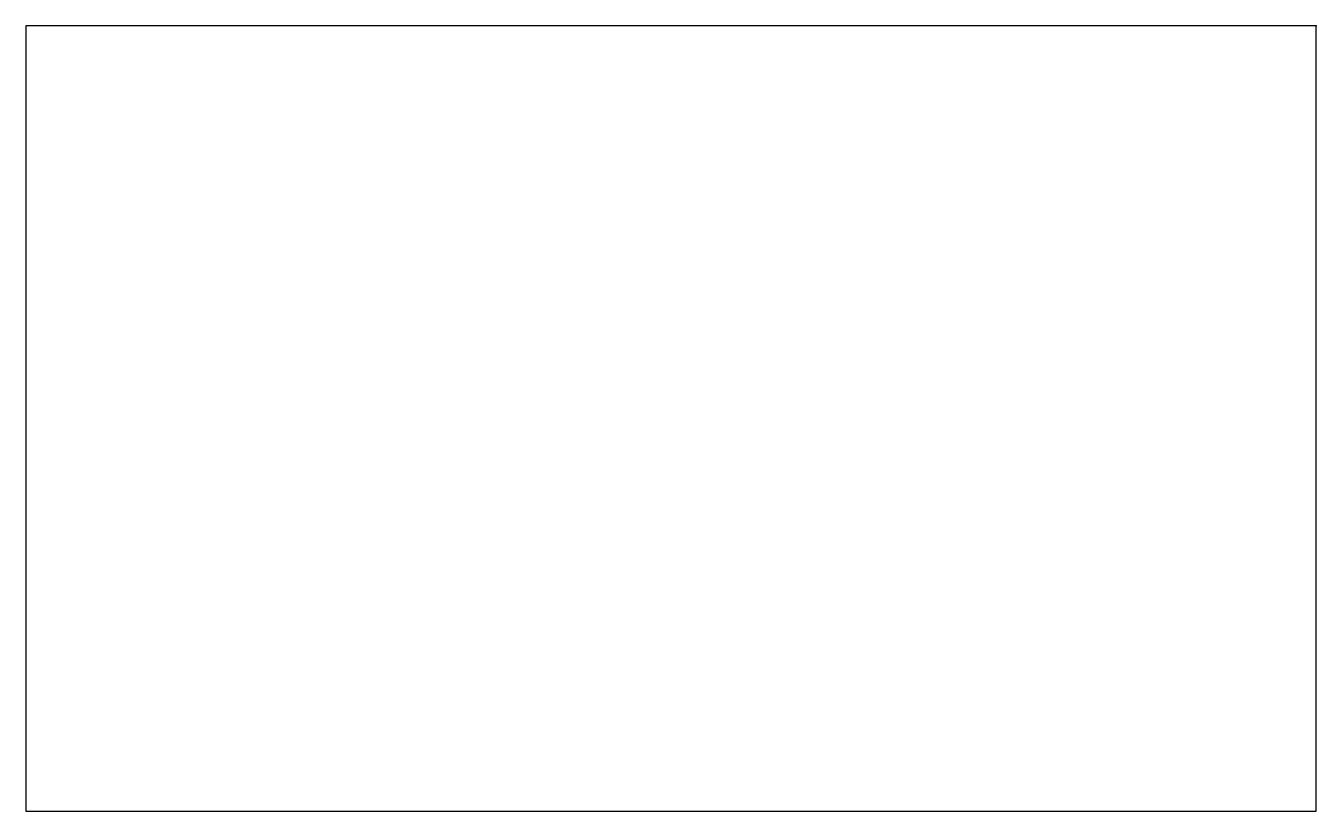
# Model space of a CAD drawing. Header units: millimetres. Extents: x -92 to 0, y -56 to 0.
import ezdxf

# ---------------------------------------------------------------- set-up
doc = ezdxf.new("R2010")
doc.units = ezdxf.units.MM
doc.layers.get('0').update_dxf_attribs({"linetype": 'CONTINUOUS'})

msp = doc.modelspace()

# ---------------------------------------------------------------- linework, layer by layer
msp.add_lwpolyline([(0, 0), (-92, 0), (-92, -56), (0, -56)], close=True)
msp.add_point((0, 0))

doc.saveas('drawing.dxf')
